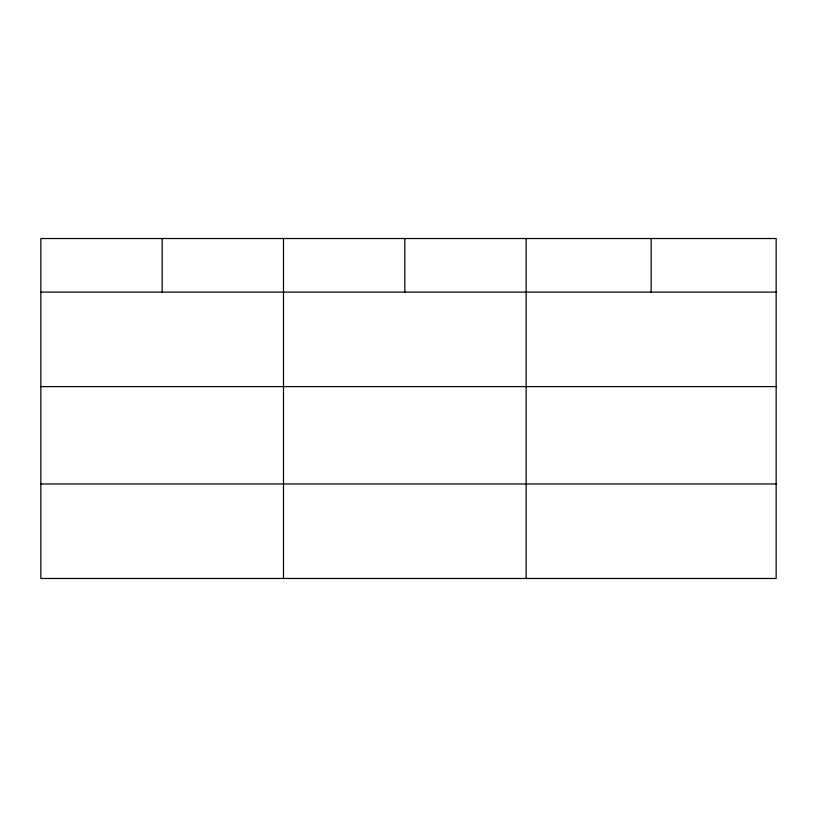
<?xml version="1.0" encoding="UTF-8"?>
<svg xmlns="http://www.w3.org/2000/svg" width="817" height="817" viewBox="0 0 817 817"><rect width="100%" height="100%" fill="white"/><g stroke="black" fill="none" stroke-linecap="round" stroke-linejoin="round"><path stroke-width="1.23" d="M776.15 386.604L776.15 238.523L40.85 238.523L40.85 578.477L776.15 578.477L776.15 386.604L40.85 386.604M40.85 292.098L776.15 292.098M40.85 483.97L776.15 483.97M651.149 238.523L651.149 292.098M526.148 238.523L526.148 578.477M404.823 238.523L404.823 292.098M283.499 238.523L283.499 578.477M162.175 238.523L162.175 292.098"/></g></svg>
